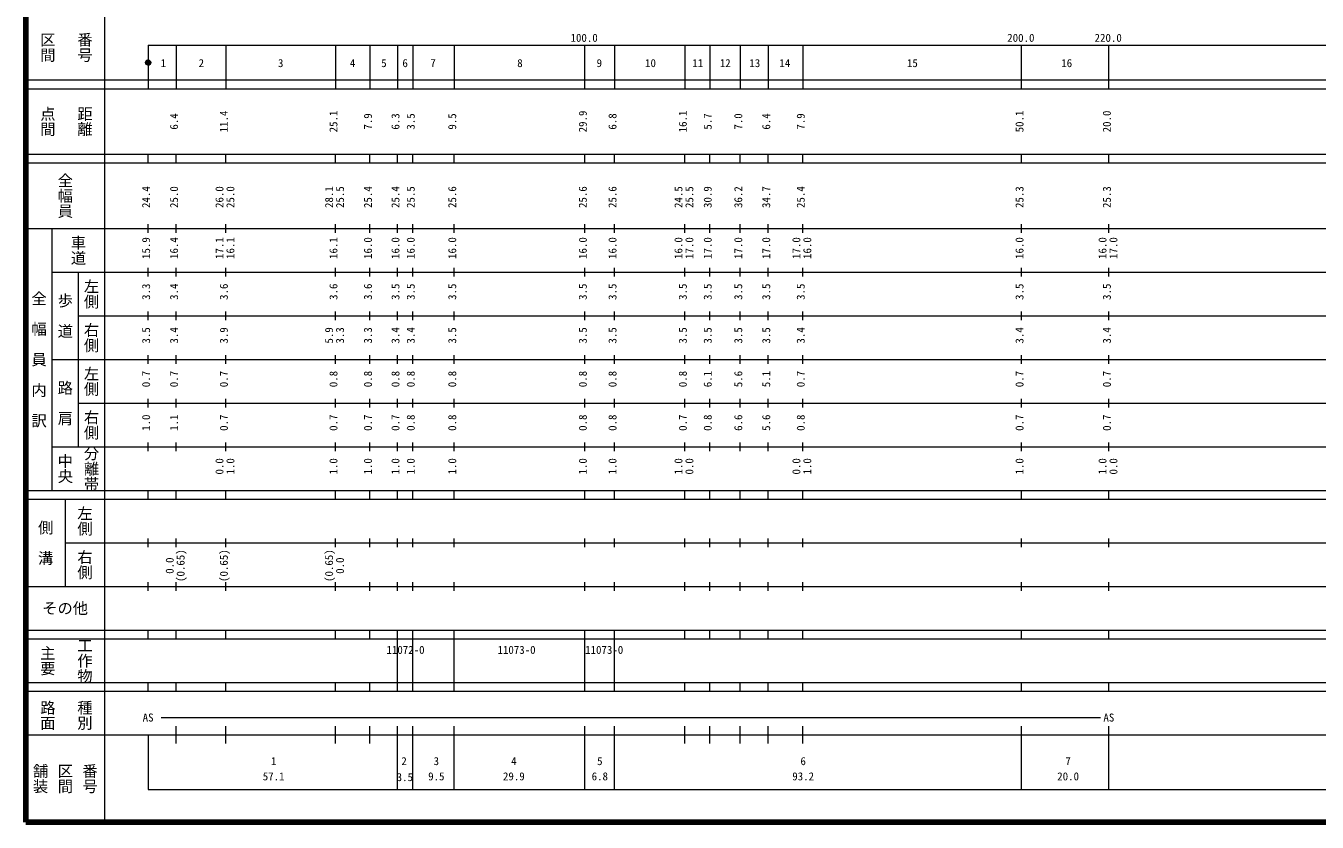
# Model space of a CAD drawing. Units: millimetres on the paper, enlarged 1000 times. Extents: x 40000 to 680000, y 20000 to 380000.
# Drawn here: x 40000 to 335699, y 20000 to 202409 of the extents above; entities that cross this region are included whole.
import ezdxf
from ezdxf.enums import TextEntityAlignment as Align

# ---------------------------------------------------------------- set-up
doc = ezdxf.new("R2010")
doc.units = ezdxf.units.MM
doc.header["$LTSCALE"] = 1000
for name, color, linetype, lineweight in [('M-BMK-OTRS', 7, 'Continuous', 13), ('M-TTL', 2, 'Continuous', 140), ('M-TTL-BAND', 7, 'Continuous', 13)]:
    doc.layers.add(name, color=color, linetype=linetype, lineweight=lineweight)
doc.styles.add('@ＭＳ ゴシック', font='')
doc.styles.add('ＭＳ ゴシック', font='')
doc.styles.get('@ＭＳ ゴシック').set_extended_font_data('@MS Gothic')
doc.styles.get('ＭＳ ゴシック').set_extended_font_data('MS Gothic')

msp = doc.modelspace()

# ---------------------------------------------------------------- linework, layer by layer
at = {"layer": 'M-BMK-OTRS'}
for p, q in [((67401, 194040), (67960, 194599)), ((67402, 193956), (68044, 194598)), ((67412, 193881), (68119, 194588)), ((67417, 194140), (67860, 194583)), ((67430, 193814), (68186, 194570)), ((67453, 193753), (68247, 194547)), ((67467, 194276), (67724, 194533)), ((67482, 193697), (68303, 194518)), ((67516, 193646), (68354, 194484)), ((67554, 193599), (68401, 194446)), ((67596, 193556), (68444, 194404)), ((67643, 193518), (68482, 194357)), ((67694, 193484), (68516, 194306)), ((67749, 193455), (68545, 194251)), ((67810, 193431), (68569, 194190)), ((67877, 193413), (68587, 194123)), ((67951, 193402), (68598, 194049)), ((68035, 193401), (68599, 193965)), ((68134, 193415), (68585, 193866)), ((68265, 193462), (68538, 193735))]:
    msp.add_line(p, q, dxfattribs=at)
msp.add_circle((68000, 194000), 600, dxfattribs=at)
at = {"layer": 'M-TTL'}
for p, q in [((40000, 380000), (40000, 20000)), ((40000, 20000), (680000, 20000))]:
    msp.add_line(p, q, dxfattribs=at)
at = {"layer": 'M-TTL-BAND'}
for p, q in [((58000, 370000), (58000, 20000)), ((68000, 198000), (579000, 198000)), ((68000, 198000), (68000, 188000)), ((74400, 198000), (74400, 188000)), ((85800, 198000), (85800, 188000)), ((110900, 198000), (110900, 188000)), ((118800, 198000), (118800, 188000)), ((125100, 198000), (125100, 188000)), ((128600, 198000), (128600, 188000)), ((138100, 198000), (138100, 188000)), ((168000, 188000), (168000, 198000)), ((174800, 198000), (174800, 188000)), ((190900, 198000), (190900, 188000)), ((196600, 198000), (196600, 188000)), ((203600, 198000), (203600, 188000)), ((210000, 198000), (210000, 188000)), ((217900, 198000), (217900, 188000)), ((268000, 188000), (268000, 198000)), ((288000, 188000), (288000, 198000)), ((40000, 190000), (579000, 190000)), ((40000, 188000), (579000, 188000)), ((40000, 173000), (579000, 173000)), ((68000, 171000), (68000, 173000)), ((74400, 171000), (74400, 173000)), ((85800, 171000), (85800, 173000)), ((110900, 171000), (110900, 173000)), ((118800, 171000), (118800, 173000)), ((125100, 171000), (125100, 173000)), ((128600, 171000), (128600, 173000)), ((138100, 171000), (138100, 173000)), ((168000, 171000), (168000, 173000)), ((174800, 171000), (174800, 173000)), ((190900, 171000), (190900, 173000)), ((196600, 171000), (196600, 173000)), ((203600, 171000), (203600, 173000)), ((210000, 171000), (210000, 173000)), ((217900, 171000), (217900, 173000)), ((268000, 171000), (268000, 173000)), ((288000, 171000), (288000, 173000)), ((40000, 171000), (579000, 171000)), ((68000, 155000), (68000, 157000)), ((74400, 155000), (74400, 157000)), ((85800, 155000), (85800, 157000)), ((110900, 155000), (110900, 157000)), ((118800, 155000), (118800, 157000)), ((125100, 155000), (125100, 157000)), ((128600, 155000), (128600, 157000)), ((138100, 155000), (138100, 157000)), ((168000, 155000), (168000, 157000)), ((174800, 155000), (174800, 157000)), ((190900, 155000), (190900, 157000)), ((196600, 155000), (196600, 157000)), ((203600, 155000), (203600, 157000)), ((210000, 155000), (210000, 157000)), ((217900, 155000), (217900, 157000)), ((268000, 155000), (268000, 157000)), ((288000, 155000), (288000, 157000)), ((40000, 156000), (579000, 156000)), ((46000, 96000), (46000, 156000)), ((46000, 146000), (579000, 146000)), ((52000, 146000), (52000, 106000)), ((68000, 145000), (68000, 147000)), ((74400, 145000), (74400, 147000)), ((85800, 145000), (85800, 147000)), ((110900, 145000), (110900, 147000)), ((118800, 145000), (118800, 147000)), ((125100, 145000), (125100, 147000)), ((128600, 145000), (128600, 147000)), ((138100, 145000), (138100, 147000)), ((168000, 145000), (168000, 147000)), ((174800, 145000), (174800, 147000)), ((190900, 145000), (190900, 147000)), ((196600, 145000), (196600, 147000)), ((203600, 145000), (203600, 147000)), ((210000, 145000), (210000, 147000)), ((217900, 145000), (217900, 147000)), ((268000, 145000), (268000, 147000)), ((288000, 145000), (288000, 147000)), ((68000, 135000), (68000, 137000)), ((74400, 135000), (74400, 137000)), ((85800, 135000), (85800, 137000)), ((110900, 135000), (110900, 137000)), ((118800, 135000), (118800, 137000)), ((125100, 135000), (125100, 137000)), ((128600, 135000), (128600, 137000)), ((138100, 135000), (138100, 137000)), ((168000, 135000), (168000, 137000)), ((174800, 135000), (174800, 137000)), ((190900, 135000), (190900, 137000)), ((196600, 135000), (196600, 137000)), ((203600, 135000), (203600, 137000)), ((210000, 135000), (210000, 137000)), ((217900, 135000), (217900, 137000)), ((268000, 135000), (268000, 137000)), ((288000, 135000), (288000, 137000)), ((52000, 136000), (579000, 136000)), ((46000, 126000), (579000, 126000)), ((68000, 125000), (68000, 127000)), ((74400, 125000), (74400, 127000)), ((85800, 125000), (85800, 127000)), ((110900, 125000), (110900, 127000)), ((118800, 125000), (118800, 127000)), ((125100, 125000), (125100, 127000)), ((128600, 125000), (128600, 127000)), ((138100, 125000), (138100, 127000)), ((168000, 125000), (168000, 127000)), ((174800, 125000), (174800, 127000)), ((190900, 125000), (190900, 127000)), ((196600, 125000), (196600, 127000)), ((203600, 125000), (203600, 127000)), ((210000, 125000), (210000, 127000)), ((217900, 125000), (217900, 127000)), ((268000, 125000), (268000, 127000)), ((288000, 125000), (288000, 127000)), ((52000, 116000), (579000, 116000)), ((68000, 115000), (68000, 117000)), ((74400, 115000), (74400, 117000)), ((85800, 115000), (85800, 117000)), ((110900, 115000), (110900, 117000)), ((118800, 115000), (118800, 117000)), ((125100, 115000), (125100, 117000)), ((128600, 115000), (128600, 117000)), ((138100, 115000), (138100, 117000)), ((168000, 115000), (168000, 117000)), ((174800, 115000), (174800, 117000)), ((190900, 115000), (190900, 117000)), ((196600, 115000), (196600, 117000)), ((203600, 115000), (203600, 117000)), ((210000, 115000), (210000, 117000)), ((217900, 115000), (217900, 117000)), ((268000, 115000), (268000, 117000)), ((288000, 115000), (288000, 117000)), ((68000, 105000), (68000, 107000)), ((74400, 105000), (74400, 107000)), ((85800, 105000), (85800, 107000)), ((110900, 105000), (110900, 107000)), ((118800, 105000), (118800, 107000)), ((125100, 105000), (125100, 107000)), ((128600, 105000), (128600, 107000)), ((138100, 105000), (138100, 107000)), ((168000, 105000), (168000, 107000)), ((174800, 105000), (174800, 107000)), ((190900, 105000), (190900, 107000)), ((196600, 105000), (196600, 107000)), ((203600, 105000), (203600, 107000)), ((210000, 105000), (210000, 107000)), ((217900, 105000), (217900, 107000)), ((268000, 105000), (268000, 107000)), ((288000, 105000), (288000, 107000)), ((46000, 106000), (579000, 106000)), ((40000, 96000), (579000, 96000)), ((68000, 94000), (68000, 96000)), ((74400, 94000), (74400, 96000)), ((85800, 94000), (85800, 96000)), ((110900, 94000), (110900, 96000)), ((118800, 94000), (118800, 96000)), ((125100, 94000), (125100, 96000)), ((128600, 94000), (128600, 96000)), ((138100, 94000), (138100, 96000)), ((168000, 94000), (168000, 96000)), ((174800, 94000), (174800, 96000)), ((190900, 94000), (190900, 96000)), ((196600, 94000), (196600, 96000)), ((203600, 94000), (203600, 96000)), ((210000, 94000), (210000, 96000)), ((217900, 94000), (217900, 96000)), ((268000, 94000), (268000, 96000)), ((288000, 94000), (288000, 96000)), ((40000, 94000), (579000, 94000)), ((49000, 94000), (49000, 74000)), ((49000, 84000), (579000, 84000)), ((68000, 83000), (68000, 85000)), ((74400, 83000), (74400, 85000)), ((85800, 83000), (85800, 85000)), ((110900, 83000), (110900, 85000)), ((118800, 83000), (118800, 85000)), ((125100, 83000), (125100, 85000)), ((128600, 83000), (128600, 85000)), ((138100, 83000), (138100, 85000)), ((168000, 83000), (168000, 85000)), ((174800, 83000), (174800, 85000)), ((190900, 83000), (190900, 85000)), ((196600, 83000), (196600, 85000)), ((203600, 83000), (203600, 85000)), ((210000, 83000), (210000, 85000)), ((217900, 83000), (217900, 85000)), ((268000, 83000), (268000, 85000)), ((288000, 83000), (288000, 85000)), ((40000, 74000), (579000, 74000)), ((68000, 73000), (68000, 75000)), ((74400, 73000), (74400, 75000)), ((85800, 73000), (85800, 75000)), ((110900, 73000), (110900, 75000)), ((118800, 73000), (118800, 75000)), ((125100, 73000), (125100, 75000)), ((128600, 73000), (128600, 75000)), ((138100, 73000), (138100, 75000)), ((168000, 73000), (168000, 75000)), ((174800, 73000), (174800, 75000)), ((190900, 73000), (190900, 75000)), ((196600, 73000), (196600, 75000)), ((203600, 73000), (203600, 75000)), ((210000, 73000), (210000, 75000)), ((217900, 73000), (217900, 75000)), ((268000, 73000), (268000, 75000)), ((288000, 73000), (288000, 75000)), ((40000, 64000), (579000, 64000)), ((68000, 62000), (68000, 64000)), ((74400, 62000), (74400, 64000)), ((85800, 62000), (85800, 64000)), ((110900, 62000), (110900, 64000)), ((118800, 62000), (118800, 64000)), ((125100, 62000), (125100, 64000)), ((128600, 62000), (128600, 64000)), ((138100, 62000), (138100, 64000)), ((168000, 62000), (168000, 64000)), ((174800, 62000), (174800, 64000)), ((190900, 62000), (190900, 64000)), ((196600, 62000), (196600, 64000)), ((203600, 62000), (203600, 64000)), ((210000, 62000), (210000, 64000)), ((217900, 62000), (217900, 64000)), ((268000, 62000), (268000, 64000)), ((288000, 62000), (288000, 64000)), ((40000, 62000), (579000, 62000)), ((125100, 52000), (125100, 62000)), ((128600, 52000), (128600, 62000)), ((138100, 52000), (138100, 62000)), ((168000, 52000), (168000, 62000)), ((174800, 52000), (174800, 62000)), ((40000, 52000), (579000, 52000)), ((68000, 50000), (68000, 52000)), ((74400, 50000), (74400, 52000)), ((85800, 50000), (85800, 52000)), ((110900, 50000), (110900, 52000)), ((118800, 50000), (118800, 52000)), ((125100, 50000), (125100, 52000)), ((128600, 50000), (128600, 52000)), ((138100, 50000), (138100, 52000)), ((168000, 50000), (168000, 52000)), ((174800, 50000), (174800, 52000)), ((190900, 50000), (190900, 52000)), ((196600, 50000), (196600, 52000)), ((203600, 50000), (203600, 52000)), ((210000, 50000), (210000, 52000)), ((217900, 50000), (217900, 52000)), ((268000, 50000), (268000, 52000)), ((288000, 50000), (288000, 52000)), ((40000, 50000), (579000, 50000)), ((71000, 44000), (286115, 44000)), ((74400, 38000), (74400, 42000)), ((85800, 38000), (85800, 42000)), ((110900, 38000), (110900, 42000)), ((118800, 38000), (118800, 42000)), ((125100, 27500), (125100, 42000)), ((128600, 27500), (128600, 42000)), ((138100, 27500), (138100, 42000)), ((168000, 27500), (168000, 42000)), ((174800, 27500), (174800, 42000)), ((190900, 38000), (190900, 42000)), ((196600, 38000), (196600, 42000)), ((203600, 38000), (203600, 42000)), ((210000, 38000), (210000, 42000)), ((217900, 38000), (217900, 42000)), ((268000, 27500), (268000, 42000)), ((288000, 27500), (288000, 42000)), ((40000, 40000), (579000, 40000)), ((68000, 40000), (68000, 27500)), ((68000, 27500), (579000, 27500))]:
    msp.add_line(p, q, dxfattribs=at)

# ---------------------------------------------------------------- texts
at = {"layer": 'M-TTL-BAND', "style": '@ＭＳ ゴシック'}
for s, p in [('区間', (45000, 197500)), ('番号', (53500, 197500)), ('点間', (45000, 180500)), ('距離', (53500, 180500)), ('全幅員', (49000, 163500)), ('車道', (52000, 151000)), ('左側', (55000, 141000)), ('全\u3000幅\u3000員\u3000内\u3000訳', (43000, 126000)), ('歩\u3000道', (49000, 136000)), ('右側', (55000, 131000)), ('左側', (55000, 121000)), ('路\u3000肩', (49000, 116000)), ('右側', (55000, 111000)), ('中央', (49000, 101000)), ('分離帯', (55000, 101000)), ('左側', (53500, 89000)), ('側\u3000溝', (44500, 84000)), ('右側', (53500, 79000)), ('主要', (45000, 57000)), ('工作物', (53500, 57000)), ('路面', (45000, 44500)), ('種別', (53500, 44500)), ('舗装', (43333, 30000)), ('区間', (49000, 30000)), ('番号', (54667, 30000))]:
    msp.add_text(s, height=2566, rotation=270, dxfattribs=at).set_placement(p, align=Align.MIDDLE_CENTER)
at = {"layer": 'M-TTL-BAND', "style": 'ＭＳ ゴシック'}
for s, p in [('100.0', (167844, 198195)), ('200.0', (267844, 198195)), ('220.0', (287844, 198195)), ('1', (71500, 192405)), ('2', (80190, 192405)), ('3', (98365, 192405)), ('4', (114822, 192405)), ('5', (122000, 192405)), ('6', (126855, 192405)), ('7', (133241, 192405)), ('8', (153149, 192405)), ('9', (171320, 192405)), ('10', (183046, 192405)), ('11', (193869, 192405)), ('12', (200158, 192405)), ('13', (206927, 192405)), ('14', (213807, 192405)), ('15', (243014, 192405)), ('16', (278351, 192405)), ('AS', (68000, 42500)), ('AS', (288000, 42500)), ('1', (96750, 32523)), ('2', (126609, 32523)), ('3', (134000, 32523)), ('4', (151750, 32523)), ('5', (171440, 32523)), ('6', (218000, 32523)), ('7', (278671, 32523)), ('57.1', (96750, 29033)), ('3.5', (126785, 28857)), ('9.5', (134000, 29033)), ('29.9', (151750, 29033)), ('6.8', (171440, 29033)), ('93.2', (218000, 29033)), ('20.0', (278671, 29033))]:
    msp.add_text(s, height=1833, dxfattribs=at).set_placement(p, align=Align.BOTTOM_CENTER)
for s, p in [('6.4', (75400, 180500)), ('11.4', (86800, 180500)), ('25.1', (111900, 180500)), ('7.9', (119800, 180500)), ('6.3', (126100, 180500)), ('3.5', (129600, 180500)), ('9.5', (139100, 180500)), ('29.9', (169000, 180500)), ('6.8', (175800, 180500)), ('16.1', (191900, 180500)), ('5.7', (197600, 180500)), ('7.0', (204600, 180500)), ('6.4', (211000, 180500)), ('7.9', (218900, 180500)), ('50.1', (269000, 180500)), ('20.0', (289000, 180500)), ('24.4', (69000, 163174)), ('25.0', (75400, 163174)), ('26.0', (85800, 163174)), ('25.0', (88300, 163174)), ('28.1', (110900, 163174)), ('25.5', (113400, 163174)), ('25.4', (119800, 163174)), ('25.4', (126100, 163174)), ('25.5', (129600, 163174)), ('25.6', (139100, 163174)), ('25.6', (169000, 163174)), ('25.6', (175800, 163174)), ('24.5', (190900, 163174)), ('25.5', (193400, 163174)), ('30.9', (197600, 163174)), ('36.2', (204600, 163174)), ('34.7', (211000, 163174)), ('25.4', (218900, 163174)), ('25.3', (269000, 163174)), ('25.3', (289000, 163174)), ('15.9', (69000, 151500)), ('16.4', (75400, 151500)), ('17.1', (85800, 151500)), ('16.1', (88300, 151500)), ('16.1', (111900, 151500)), ('16.0', (119800, 151500)), ('16.0', (126100, 151500)), ('16.0', (129600, 151500)), ('16.0', (139100, 151500)), ('16.0', (169000, 151500)), ('16.0', (175800, 151500)), ('16.0', (190900, 151500)), ('17.0', (193400, 151500)), ('17.0', (197600, 151500)), ('17.0', (204600, 151500)), ('17.0', (211000, 151500)), ('17.0', (217900, 151500)), ('16.0', (220400, 151500)), ('16.0', (269000, 151500)), ('16.0', (288000, 151500)), ('17.0', (290500, 151500)), ('3.3', (69000, 141500)), ('3.4', (75400, 141500)), ('3.6', (86800, 141500)), ('3.6', (111900, 141500)), ('3.6', (119800, 141500)), ('3.5', (126100, 141500)), ('3.5', (129600, 141500)), ('3.5', (139100, 141500)), ('3.5', (169000, 141500)), ('3.5', (175800, 141500)), ('3.5', (191900, 141500)), ('3.5', (197600, 141500)), ('3.5', (204600, 141500)), ('3.5', (211000, 141500)), ('3.5', (218900, 141500)), ('3.5', (269000, 141500)), ('3.5', (289000, 141500)), ('3.5', (69000, 131500)), ('3.4', (75400, 131500)), ('3.9', (86800, 131500)), ('5.9', (110900, 131500)), ('3.3', (113400, 131500)), ('3.3', (119800, 131500)), ('3.4', (126100, 131500)), ('3.4', (129600, 131500)), ('3.5', (139100, 131500)), ('3.5', (169000, 131500)), ('3.5', (175800, 131500)), ('3.5', (191900, 131500)), ('3.5', (197600, 131500)), ('3.5', (204600, 131500)), ('3.5', (211000, 131500)), ('3.4', (218900, 131500)), ('3.4', (269000, 131500)), ('3.4', (289000, 131500)), ('0.7', (69000, 121500)), ('0.7', (75400, 121500)), ('0.7', (86800, 121500)), ('0.8', (111900, 121500)), ('0.8', (119800, 121500)), ('0.8', (126100, 121500)), ('0.8', (129600, 121500)), ('0.8', (139100, 121500)), ('0.8', (169000, 121500)), ('0.8', (175800, 121500)), ('0.8', (191900, 121500)), ('6.1', (197600, 121500)), ('5.6', (204600, 121500)), ('5.1', (211000, 121500)), ('0.7', (218900, 121500)), ('0.7', (269000, 121500)), ('0.7', (289000, 121500)), ('1.0', (69000, 111500)), ('1.1', (75400, 111500)), ('0.7', (86800, 111500)), ('0.7', (111900, 111500)), ('0.7', (119800, 111500)), ('0.7', (126100, 111500)), ('0.8', (129600, 111500)), ('0.8', (139100, 111500)), ('0.8', (169000, 111500)), ('0.8', (175800, 111500)), ('0.7', (191900, 111500)), ('0.8', (197600, 111500)), ('6.6', (204600, 111500)), ('5.6', (211000, 111500)), ('0.8', (218900, 111500)), ('0.7', (269000, 111500)), ('0.7', (289000, 111500)), ('0.0', (85800, 101500)), ('1.0', (88300, 101500)), ('1.0', (111900, 101500)), ('1.0', (119800, 101500)), ('1.0', (126100, 101500)), ('1.0', (129600, 101500)), ('1.0', (139100, 101500)), ('1.0', (169000, 101500)), ('1.0', (175800, 101500)), ('1.0', (190900, 101500)), ('0.0', (193400, 101500)), ('0.0', (217900, 101500)), ('1.0', (220400, 101500)), ('1.0', (269000, 101500)), ('1.0', (288000, 101500)), ('0.0', (290500, 101500)), ('0.0', (74400, 78764)), ('(0.65)', (76900, 78764)), ('(0.65)', (86800, 78764)), ('(0.65)', (110900, 78764)), ('0.0', (113400, 78764))]:
    msp.add_text(s, height=1833, rotation=90, dxfattribs=at).set_placement(p, align=Align.BOTTOM_CENTER)
msp.add_text('その他', height=2566, dxfattribs=at).set_placement((49000, 69000), align=Align.MIDDLE_CENTER)
for s, p in [('11072-0', (122578, 58000)), ('11073-0', (148000, 58000)), ('11073-0', (168070, 58000))]:
    msp.add_text(s, height=1833, dxfattribs=at).set_placement(p, align=Align.BOTTOM_LEFT)

doc.saveas('drawing.dxf')
